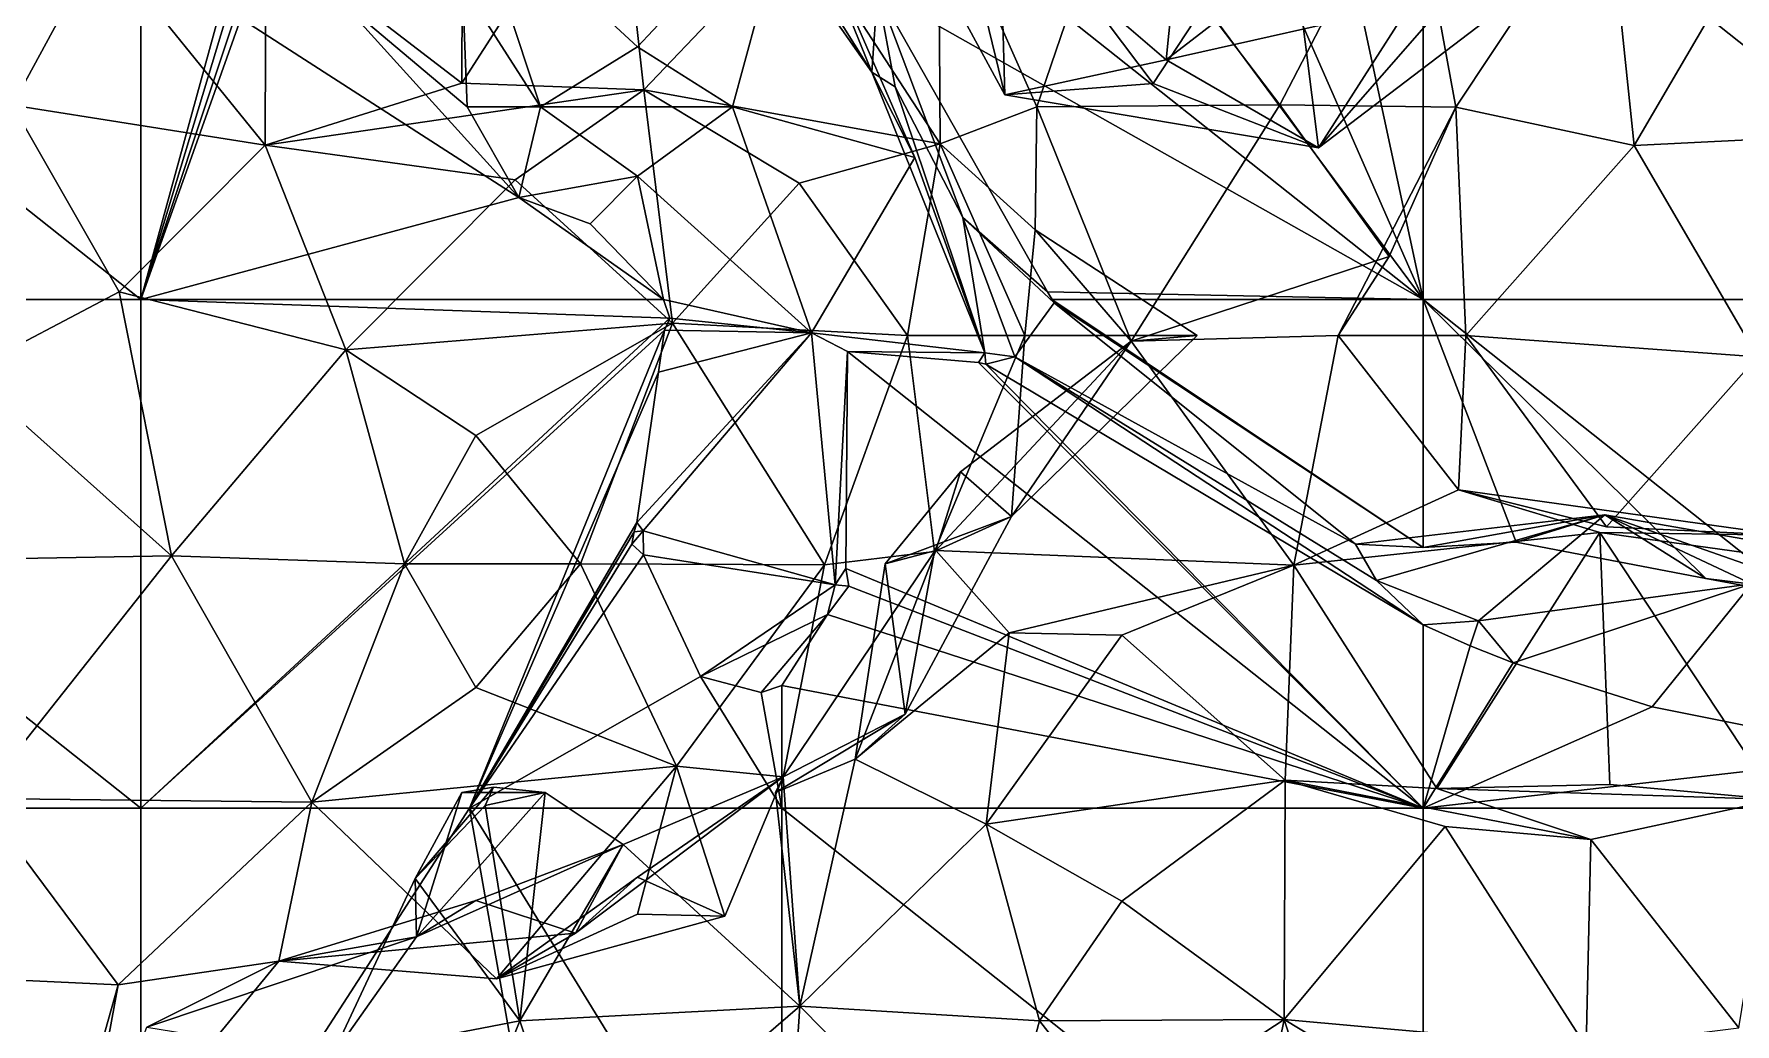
# Model space of a CAD drawing. Extents: x 290034 to 295698, y 4553723 to 4561693.
# Drawn here: x 291561.7 to 291694.3, y 4553935.5 to 4554012.7 of the extents above; entities that cross this region are included whole.
import ezdxf

# ---------------------------------------------------------------- set-up
doc = ezdxf.new("R2010")
doc.units = 0
doc.layers.add('Au_ppm_Pref_-_0_2', color=7, linetype='CONTINUOUS')

msp = doc.modelspace()

# ---------------------------------------------------------------- linework, layer by layer
at = {"layer": 'Au_ppm_Pref_-_0_2'}
for points in [[(291520, 4554031.65, 1843.11), (291570, 4554031.65, 1861.16), (291570, 4553991.97, 1852.66)], [(291570, 4553991.97, 1852.66), (291520, 4553991.97, 1836.99), (291520, 4554031.65, 1843.11)], [(291570, 4553991.97, 1852.66), (291570, 4554031.65, 1861.16), (291575.99, 4554013.82, 1858.53)], [(291670, 4553991.97, 1892.43), (291627.46, 4554016.01, 1873), (291620, 4554031.65, 1871.11)], [(291670, 4553991.97, 1892.43), (291620, 4554031.65, 1871.11), (291649.19, 4554020.07, 1882.65)], [(291670, 4553991.97, 1892.43), (291655.47, 4554025.1, 1884.55), (291661.49, 4554031.65, 1886.23)], [(291670, 4554031.65, 1889.33), (291670, 4553991.97, 1892.43), (291661.49, 4554031.65, 1886.23)], [(291670, 4554031.65, 1889.33), (291720, 4554031.65, 1890.96), (291720, 4553991.97, 1881.68)], [(291720, 4553991.97, 1881.68), (291670, 4553991.97, 1892.43), (291670, 4554031.65, 1889.33)], [(291559.97, 4554007.13, 1826.8), (291566.88, 4554019.84, 1830.98), (291551.44, 4554027.04, 1827.76)], [(291595.09, 4554023.15, 1841.76), (291595.02, 4554008.85, 1834.95), (291607.09, 4554027.62, 1834.53)], [(291607.09, 4554027.62, 1834.53), (291595.02, 4554008.85, 1834.95), (291609.23, 4554008.31, 1828.72)], [(291607.09, 4554027.62, 1834.53), (291609.23, 4554008.31, 1828.72), (291621.33, 4554021.03, 1830.57)], [(291645.77, 4554024.31, 1841.78), (291658.82, 4554007.16, 1842.35), (291668.95, 4554026.64, 1840.43)], [(291668.95, 4554026.64, 1840.43), (291658.82, 4554007.16, 1842.35), (291672.57, 4554006.97, 1836.16)], [(291668.95, 4554026.64, 1840.43), (291672.57, 4554006.97, 1836.16), (291684.31, 4554024.66, 1835.14)], [(291637.37, 4554007.92, 1793.68), (291628.24, 4554024.8, 1793.68), (291633.22, 4554025.03, 1799.48)], [(291651.39, 4554024.8, 1803.26), (291649.97, 4554010.66, 1798.13), (291633.22, 4554025.03, 1799.48)], [(291649.97, 4554010.66, 1798.13), (291637.37, 4554007.92, 1793.68), (291633.22, 4554025.03, 1799.48)], [(291670, 4553991.97, 1892.43), (291649.19, 4554020.07, 1882.65), (291655.47, 4554025.1, 1884.55)], [(291601.16, 4554006.98, 1861.38), (291595.09, 4554016.5, 1863.97), (291595.57, 4554023.85, 1865.19)], [(291620.96, 4554024.71, 1864.93), (291608.73, 4554011.67, 1863.38), (291595.57, 4554023.85, 1865.19)], [(291601.16, 4554006.98, 1861.38), (291595.57, 4554023.85, 1865.19), (291608.73, 4554011.67, 1863.38)], [(291620.96, 4554024.71, 1864.93), (291616.14, 4554006.98, 1861.45), (291608.73, 4554011.67, 1863.38)], [(291620.96, 4554024.71, 1864.93), (291630.37, 4554003.04, 1865.91), (291616.14, 4554006.98, 1861.45)], [(291627, 4554009.69, 1870.89), (291620.96, 4554024.71, 1864.93), (291620, 4554020.93, 1869.69)], [(291620.96, 4554024.71, 1864.93), (291627, 4554009.69, 1870.89), (291630.37, 4554003.04, 1865.91)], [(291632.35, 4554004.11, 1830.09), (291632.21, 4554024.29, 1835.41), (291621.33, 4554021.03, 1830.57)], [(291628.24, 4554024.8, 1793.68), (291637.37, 4554007.92, 1793.68), (291636.91, 4554024.8, 1789.14)], [(291645.77, 4554024.31, 1841.78), (291632.21, 4554024.29, 1835.41), (291639.87, 4554006.98, 1836.22)], [(291632.35, 4554004.11, 1830.09), (291639.87, 4554006.98, 1836.22), (291632.21, 4554024.29, 1835.41)], [(291659.26, 4554024.5, 1788.73), (291636.91, 4554024.8, 1789.14), (291648.94, 4554008.81, 1789.49)], [(291637.37, 4554007.92, 1793.68), (291648.94, 4554008.81, 1789.49), (291636.91, 4554024.8, 1789.14)], [(291645.77, 4554024.31, 1841.78), (291639.87, 4554006.98, 1836.22), (291658.82, 4554007.16, 1842.35)], [(291659.26, 4554024.5, 1788.73), (291648.94, 4554008.81, 1789.49), (291661.86, 4554003.8, 1793.6)], [(291651.39, 4554024.8, 1803.26), (291659.12, 4554017.72, 1801.97), (291649.97, 4554010.66, 1798.13)], [(291659.26, 4554024.5, 1788.73), (291661.86, 4554003.8, 1793.6), (291671.72, 4554015.07, 1790.43)], [(291672.57, 4554006.97, 1836.16), (291686.46, 4554003.97, 1829.68), (291684.31, 4554024.66, 1835.14)], [(291696.92, 4554021.86, 1830.29), (291684.31, 4554024.66, 1835.14), (291686.46, 4554003.97, 1829.68)], [(291595.09, 4554023.15, 1841.76), (291579.74, 4554020.58, 1836.69), (291595.02, 4554008.85, 1834.95)], [(291632.35, 4554004.11, 1830.09), (291621.33, 4554021.03, 1830.57), (291609.23, 4554008.31, 1828.72)], [(291686.46, 4554003.97, 1829.68), (291707.91, 4554005.04, 1829.43), (291696.92, 4554021.86, 1830.29)], [(291559.97, 4554007.13, 1826.8), (291579.69, 4554004, 1829.88), (291566.88, 4554019.84, 1830.98)], [(291579.74, 4554020.58, 1836.69), (291566.88, 4554019.84, 1830.98), (291579.69, 4554004, 1829.88)], [(291579.74, 4554020.58, 1836.69), (291579.69, 4554004, 1829.88), (291595.02, 4554008.85, 1834.95)], [(291627, 4554009.69, 1870.89), (291620, 4554020.93, 1869.69), (291623.98, 4554013.98, 1870.89)], [(291668.96, 4554014.93, 1798.27), (291649.97, 4554010.66, 1798.13), (291659.12, 4554017.72, 1801.97)], [(291585.46, 4554015.42, 1861.22), (291595.09, 4554016.5, 1863.97), (291595.44, 4554006.98, 1862.25)], [(291595.44, 4554006.98, 1862.25), (291595.09, 4554016.5, 1863.97), (291601.16, 4554006.98, 1861.38)], [(291627.46, 4554016.01, 1873), (291627, 4554009.69, 1870.89), (291623.98, 4554013.98, 1870.89)], [(291628.82, 4554008.55, 1872.74), (291627, 4554009.69, 1870.89), (291627.46, 4554016.01, 1873)], [(291670, 4553991.97, 1892.43), (291640.72, 4553992.56, 1876.95), (291627.46, 4554016.01, 1873)], [(291627.46, 4554016.01, 1873), (291634.11, 4553998.36, 1874.21), (291628.82, 4554008.55, 1872.74)], [(291627.46, 4554016.01, 1873), (291640.72, 4553992.56, 1876.95), (291634.11, 4553998.36, 1874.21)], [(291677.91, 4554016.05, 1793.68), (291661.86, 4554003.8, 1793.6), (291668.96, 4554014.93, 1798.27)], [(291671.72, 4554015.07, 1790.43), (291661.86, 4554003.8, 1793.6), (291677.91, 4554016.05, 1793.68)], [(291585.46, 4554015.42, 1861.22), (291599.47, 4553999.91, 1861.96), (291577.8, 4554013.87, 1858.9)], [(291585.46, 4554015.42, 1861.22), (291595.44, 4554006.98, 1862.25), (291599.47, 4553999.91, 1861.96)], [(291668.96, 4554014.93, 1798.27), (291661.86, 4554003.8, 1793.6), (291649.97, 4554010.66, 1798.13)], [(291577.8, 4554013.87, 1858.9), (291570, 4553991.97, 1852.66), (291577.23, 4554013.67, 1858.75)], [(291570, 4553991.97, 1852.66), (291577.8, 4554013.87, 1858.9), (291599.47, 4553999.91, 1861.96)], [(291576.58, 4554013.73, 1858.63), (291570, 4553991.97, 1852.66), (291575.99, 4554013.82, 1858.53)], [(291577.23, 4554013.67, 1858.75), (291570, 4553991.97, 1852.66), (291576.58, 4554013.73, 1858.63)], [(291601.16, 4554006.98, 1861.38), (291608.73, 4554011.67, 1863.38), (291616.14, 4554006.98, 1861.45)], [(291661.86, 4554003.8, 1793.6), (291637.37, 4554007.92, 1793.68), (291649.97, 4554010.66, 1798.13)], [(291635.83, 4553987.81, 1870.54), (291627, 4554009.69, 1870.89), (291628.82, 4554008.55, 1872.74)], [(291635.83, 4553987.81, 1870.54), (291630.37, 4554003.04, 1865.91), (291627, 4554009.69, 1870.89)], [(291579.69, 4554004, 1829.88), (291609.23, 4554008.31, 1828.72), (291595.02, 4554008.85, 1834.95)], [(291579.69, 4554004, 1829.88), (291599.2, 4554001.31, 1823.82), (291609.23, 4554008.31, 1828.72)], [(291599.2, 4554001.31, 1823.82), (291611.45, 4553990.13, 1821.93), (291609.23, 4554008.31, 1828.72)], [(291632.35, 4554004.11, 1830.09), (291609.23, 4554008.31, 1828.72), (291621.33, 4554001.05, 1825.35)], [(291611.45, 4553990.13, 1821.93), (291621.33, 4554001.05, 1825.35), (291609.23, 4554008.31, 1828.72)], [(291635.83, 4553987.81, 1870.54), (291628.82, 4554008.55, 1872.74), (291634.11, 4553998.36, 1874.21)], [(291637.37, 4554007.92, 1793.68), (291661.86, 4554003.8, 1793.6), (291648.94, 4554008.81, 1789.49)], [(291568.29, 4553992.57, 1826.93), (291559.97, 4554007.13, 1826.8), (291556.35, 4553986.28, 1825.27)], [(291559.97, 4554007.13, 1826.8), (291568.29, 4553992.57, 1826.93), (291579.69, 4554004, 1829.88)], [(291599.47, 4553999.91, 1861.96), (291595.44, 4554006.98, 1862.25), (291601.16, 4554006.98, 1861.38)], [(291601.16, 4554006.98, 1861.38), (291608.73, 4554001.59, 1863.15), (291599.47, 4553999.91, 1861.96)], [(291601.16, 4554006.98, 1861.38), (291616.14, 4554006.98, 1861.45), (291608.73, 4554001.59, 1863.15)], [(291608.73, 4554001.59, 1863.15), (291616.14, 4554006.98, 1861.45), (291622.29, 4553989.36, 1864.05)], [(291616.14, 4554006.98, 1861.45), (291630.37, 4554003.04, 1865.91), (291622.29, 4553989.36, 1864.05)], [(291632.35, 4554004.11, 1830.09), (291639.75, 4553997.4, 1835.25), (291639.87, 4554006.98, 1836.22)], [(291639.87, 4554006.98, 1836.22), (291639.75, 4553997.4, 1835.25), (291647.23, 4553988.71, 1840.39)], [(291658.82, 4554007.16, 1842.35), (291639.87, 4554006.98, 1836.22), (291647.23, 4553988.71, 1840.39)], [(291667.37, 4553995.31, 1841.19), (291658.82, 4554007.16, 1842.35), (291647.23, 4553988.71, 1840.39)], [(291658.82, 4554007.16, 1842.35), (291667.37, 4553995.31, 1841.19), (291672.57, 4554006.97, 1836.16)], [(291667.37, 4553995.31, 1841.19), (291663.37, 4553989.16, 1836.48), (291672.57, 4554006.97, 1836.16)], [(291663.37, 4553989.16, 1836.48), (291673.33, 4553989.16, 1830.07), (291672.57, 4554006.97, 1836.16)], [(291672.57, 4554006.97, 1836.16), (291673.33, 4553989.16, 1830.07), (291686.46, 4554003.97, 1829.68)], [(291585.97, 4553988.04, 1823.98), (291579.69, 4554004, 1829.88), (291568.29, 4553992.57, 1826.93)], [(291585.97, 4553988.04, 1823.98), (291599.2, 4554001.31, 1823.82), (291579.69, 4554004, 1829.88)], [(291632.35, 4554004.11, 1830.09), (291621.33, 4554001.05, 1825.35), (291629.8, 4553989.16, 1825.32)], [(291632.35, 4554004.11, 1830.09), (291629.8, 4553989.16, 1825.32), (291638.93, 4553989.16, 1830.55)], [(291632.35, 4554004.11, 1830.09), (291638.93, 4553989.16, 1830.55), (291639.75, 4553997.4, 1835.25)], [(291686.46, 4554003.97, 1829.68), (291673.33, 4553989.16, 1830.07), (291696.08, 4553987.49, 1828.26)], [(291686.46, 4554003.97, 1829.68), (291696.08, 4553987.49, 1828.26), (291707.91, 4554005.04, 1829.43)], [(291622.29, 4553989.36, 1864.05), (291630.37, 4554003.04, 1865.91), (291635.83, 4553987.81, 1870.54)], [(291585.97, 4553988.04, 1823.98), (291611.45, 4553990.13, 1821.93), (291599.2, 4554001.31, 1823.82)], [(291605.03, 4553997.86, 1863.04), (291599.47, 4553999.91, 1861.96), (291608.73, 4554001.59, 1863.15)], [(291608.73, 4554001.59, 1863.15), (291610.77, 4553991.97, 1863.43), (291605.03, 4553997.86, 1863.04)], [(291610.77, 4553991.97, 1863.43), (291608.73, 4554001.59, 1863.15), (291622.29, 4553989.36, 1864.05)], [(291599.47, 4553999.91, 1861.96), (291610.77, 4553991.97, 1863.43), (291570, 4553991.97, 1852.66)], [(291599.47, 4553999.91, 1861.96), (291605.03, 4553997.86, 1863.04), (291610.77, 4553991.97, 1863.43)], [(291621.33, 4554001.05, 1825.35), (291611.45, 4553990.13, 1821.93), (291629.8, 4553989.16, 1825.32)], [(291640.72, 4553992.56, 1876.95), (291641.22, 4553991.71, 1876.96), (291634.11, 4553998.36, 1874.21)], [(291641.22, 4553991.71, 1876.96), (291638.16, 4553987.49, 1872.35), (291634.11, 4553998.36, 1874.21)], [(291638.16, 4553987.49, 1872.35), (291635.83, 4553987.81, 1870.54), (291634.11, 4553998.36, 1874.21)], [(291639.75, 4553997.4, 1835.25), (291638.93, 4553989.16, 1830.55), (291652.38, 4553989.16, 1835.25)], [(291639.75, 4553997.4, 1835.25), (291652.38, 4553989.16, 1835.25), (291647.23, 4553988.71, 1840.39)], [(291667.37, 4553995.31, 1841.19), (291647.23, 4553988.71, 1840.39), (291663.37, 4553989.16, 1836.48)], [(291520, 4553991.97, 1836.99), (291570, 4553991.97, 1852.66), (291570, 4553952.28, 1850.53)], [(291570, 4553952.28, 1850.53), (291520, 4553952.28, 1834.84), (291520, 4553991.97, 1836.99)], [(291572.37, 4553971.98, 1824.48), (291568.29, 4553992.57, 1826.93), (291556.35, 4553986.28, 1825.27)], [(291572.37, 4553971.98, 1824.48), (291585.97, 4553988.04, 1823.98), (291568.29, 4553992.57, 1826.93)], [(291611.26, 4553990.51, 1863.48), (291570, 4553991.97, 1852.66), (291610.77, 4553991.97, 1863.43)], [(291611.26, 4553990.51, 1863.48), (291570, 4553952.28, 1850.53), (291570, 4553991.97, 1852.66)], [(291611.26, 4553990.51, 1863.48), (291610.77, 4553991.97, 1863.43), (291622.29, 4553989.36, 1864.05)], [(291670, 4553991.97, 1892.43), (291641.04, 4553991.97, 1877.04), (291640.72, 4553992.56, 1876.95)], [(291641.22, 4553991.71, 1876.96), (291640.72, 4553992.56, 1876.95), (291641.04, 4553991.97, 1877.04)], [(291641.04, 4553991.97, 1877.04), (291670, 4553972.61, 1878.73), (291641.22, 4553991.71, 1876.96)], [(291641.04, 4553991.97, 1877.04), (291670, 4553991.97, 1892.43), (291670, 4553972.61, 1878.73)], [(291677.26, 4553973.04, 1880.05), (291670, 4553972.61, 1878.73), (291670, 4553991.97, 1892.43)], [(291692.05, 4553970.21, 1880.11), (291677.26, 4553973.04, 1880.05), (291670, 4553991.97, 1892.43)], [(291699.05, 4553968.91, 1880.17), (291692.05, 4553970.21, 1880.11), (291670, 4553991.97, 1892.43)], [(291720, 4553991.97, 1881.68), (291699.05, 4553968.91, 1880.17), (291670, 4553991.97, 1892.43)], [(291610.84, 4553989.56, 1863.48), (291570, 4553952.28, 1850.53), (291611.26, 4553990.51, 1863.48)], [(291610.84, 4553989.56, 1863.48), (291611.26, 4553990.51, 1863.48), (291622.29, 4553989.36, 1864.05)], [(291641.22, 4553991.71, 1876.96), (291664.73, 4553972.89, 1876.13), (291638.16, 4553987.49, 1872.35)], [(291664.73, 4553972.89, 1876.13), (291641.22, 4553991.71, 1876.96), (291670, 4553972.61, 1878.73)], [(291595.63, 4553952.28, 1863.97), (291570, 4553952.28, 1850.53), (291610.84, 4553989.56, 1863.48)], [(291585.97, 4553988.04, 1823.98), (291596.13, 4553981.36, 1820.03), (291611.45, 4553990.13, 1821.93)], [(291610.37, 4553986.29, 1863.97), (291595.63, 4553952.28, 1863.97), (291610.84, 4553989.56, 1863.48)], [(291596.13, 4553981.36, 1820.03), (291604.28, 4553971.34, 1819.53), (291611.45, 4553990.13, 1821.93)], [(291604.28, 4553971.34, 1819.53), (291623.32, 4553971.27, 1822.35), (291611.45, 4553990.13, 1821.93)], [(291622.29, 4553989.36, 1864.05), (291608.68, 4553974.57, 1865.75), (291610.37, 4553986.29, 1863.97)], [(291609.18, 4553973.92, 1865.88), (291608.68, 4553974.57, 1865.75), (291622.29, 4553989.36, 1864.05)], [(291622.29, 4553989.36, 1864.05), (291624.15, 4553969.71, 1870.37), (291609.18, 4553973.92, 1865.88)], [(291622.29, 4553989.36, 1864.05), (291610.37, 4553986.29, 1863.97), (291610.84, 4553989.56, 1863.48)], [(291623.32, 4553971.27, 1822.35), (291629.8, 4553989.16, 1825.32), (291611.45, 4553990.13, 1821.93)], [(291622.29, 4553989.36, 1864.05), (291635.83, 4553987.81, 1870.54), (291625.1, 4553987.92, 1865.71)], [(291622.29, 4553989.36, 1864.05), (291625.1, 4553987.92, 1865.71), (291624.15, 4553969.71, 1870.37)], [(291572.37, 4553971.98, 1824.48), (291590.55, 4553971.34, 1820.74), (291585.97, 4553988.04, 1823.98)], [(291585.97, 4553988.04, 1823.98), (291590.55, 4553971.34, 1820.74), (291596.13, 4553981.36, 1820.03)], [(291631.89, 4553972.31, 1829.23), (291629.8, 4553989.16, 1825.32), (291623.32, 4553971.27, 1822.35)], [(291625.1, 4553987.92, 1865.71), (291624.98, 4553970.99, 1870.39), (291624.15, 4553969.71, 1870.37)], [(291625.1, 4553987.92, 1865.71), (291670, 4553952.28, 1864.34), (291624.98, 4553970.99, 1870.39)], [(291635.34, 4553987.05, 1870.54), (291670, 4553952.28, 1864.34), (291625.1, 4553987.92, 1865.71)], [(291625.1, 4553987.92, 1865.71), (291635.83, 4553987.81, 1870.54), (291635.34, 4553987.05, 1870.54)], [(291638.93, 4553989.16, 1830.55), (291629.8, 4553989.16, 1825.32), (291631.89, 4553972.31, 1829.23)], [(291637.89, 4553975.03, 1835.25), (291638.93, 4553989.16, 1830.55), (291631.89, 4553972.31, 1829.23)], [(291659.92, 4553971.23, 1840.88), (291647.23, 4553988.71, 1840.39), (291631.99, 4553972.38, 1842.16)], [(291633.93, 4553978.51, 1838.8), (291631.99, 4553972.38, 1842.16), (291647.23, 4553988.71, 1840.39)], [(291637.89, 4553975.03, 1835.25), (291633.93, 4553978.51, 1838.8), (291647.23, 4553988.71, 1840.39)], [(291652.38, 4553989.16, 1835.25), (291637.89, 4553975.03, 1835.25), (291647.23, 4553988.71, 1840.39)], [(291637.89, 4553975.03, 1835.25), (291652.38, 4553989.16, 1835.25), (291638.93, 4553989.16, 1830.55)], [(291659.92, 4553971.23, 1840.88), (291663.37, 4553989.16, 1836.48), (291647.23, 4553988.71, 1840.39)], [(291663.37, 4553989.16, 1836.48), (291659.92, 4553971.23, 1840.88), (291672.76, 4553977.11, 1836.69)], [(291663.37, 4553989.16, 1836.48), (291672.76, 4553977.11, 1836.69), (291673.33, 4553989.16, 1830.07)], [(291672.76, 4553977.11, 1836.69), (291684.32, 4553974.24, 1830.28), (291673.33, 4553989.16, 1830.07)], [(291673.33, 4553989.16, 1830.07), (291684.32, 4553974.24, 1830.28), (291696.08, 4553987.49, 1828.26)], [(291635.34, 4553987.05, 1870.54), (291635.83, 4553987.81, 1870.54), (291635.89, 4553986.91, 1870.72)], [(291635.89, 4553986.91, 1870.72), (291670, 4553952.28, 1864.34), (291635.34, 4553987.05, 1870.54)], [(291638.16, 4553987.49, 1872.35), (291635.89, 4553986.91, 1870.72), (291635.83, 4553987.81, 1870.54)], [(291638.16, 4553987.49, 1872.35), (291670, 4553966.58, 1874.45), (291635.89, 4553986.91, 1870.72)], [(291670, 4553952.28, 1864.34), (291635.89, 4553986.91, 1870.72), (291670, 4553966.58, 1874.45)], [(291638.16, 4553987.49, 1872.35), (291666.37, 4553970.05, 1874.99), (291670, 4553966.58, 1874.45)], [(291638.16, 4553987.49, 1872.35), (291664.73, 4553972.89, 1876.13), (291666.37, 4553970.05, 1874.99)], [(291698.11, 4553973.58, 1835.64), (291696.08, 4553987.49, 1828.26), (291684.32, 4553974.24, 1830.28)], [(291572.37, 4553971.98, 1824.48), (291556.35, 4553986.28, 1825.27), (291545.56, 4553971.49, 1823.38)], [(291608.68, 4553974.57, 1865.75), (291595.63, 4553952.28, 1863.97), (291610.37, 4553986.29, 1863.97)], [(291596.13, 4553981.36, 1820.03), (291590.55, 4553971.34, 1820.74), (291604.28, 4553971.34, 1819.53)], [(291633.93, 4553978.51, 1838.8), (291628.05, 4553971.34, 1838.42), (291631.99, 4553972.38, 1842.16)], [(291628.05, 4553971.34, 1838.42), (291633.93, 4553978.51, 1838.8), (291637.89, 4553975.03, 1835.25)], [(291672.76, 4553977.11, 1836.69), (291659.92, 4553971.23, 1840.88), (291683.78, 4553973.8, 1841.72)], [(291698.11, 4553973.58, 1835.64), (291672.76, 4553977.11, 1836.69), (291683.78, 4553973.8, 1841.72)], [(291698.11, 4553973.58, 1835.64), (291684.32, 4553974.24, 1830.28), (291672.76, 4553977.11, 1836.69)], [(291629.62, 4553959.61, 1835.25), (291628.05, 4553971.34, 1838.42), (291637.89, 4553975.03, 1835.25)], [(291629.62, 4553959.61, 1835.25), (291637.89, 4553975.03, 1835.25), (291631.89, 4553972.31, 1829.23)], [(291684.19, 4553975.16, 1876.61), (291664.73, 4553972.89, 1876.13), (291670, 4553972.61, 1878.73)], [(291684.19, 4553975.16, 1876.61), (291666.37, 4553970.05, 1874.99), (291664.73, 4553972.89, 1876.13)], [(291666.37, 4553970.05, 1874.99), (291684.19, 4553975.16, 1876.61), (291674.34, 4553966.9, 1873.6)], [(291684.19, 4553975.16, 1876.61), (291670, 4553972.61, 1878.73), (291677.26, 4553973.04, 1880.05)], [(291684.19, 4553975.16, 1876.61), (291695.63, 4553969.78, 1872.02), (291674.34, 4553966.9, 1873.6)], [(291692.05, 4553970.21, 1880.11), (291684.19, 4553975.16, 1876.61), (291677.26, 4553973.04, 1880.05)], [(291701.77, 4553969.01, 1879.61), (291684.19, 4553975.16, 1876.61), (291692.05, 4553970.21, 1880.11)], [(291709.01, 4553970.84, 1876.56), (291684.19, 4553975.16, 1876.61), (291701.77, 4553969.01, 1879.61)], [(291709.01, 4553970.84, 1876.56), (291695.63, 4553969.78, 1872.02), (291684.19, 4553975.16, 1876.61)], [(291595.63, 4553952.28, 1863.97), (291608.68, 4553974.57, 1865.75), (291608.48, 4553973.83, 1865.81)], [(291608.48, 4553973.83, 1865.81), (291608.3, 4553972.89, 1865.93), (291595.63, 4553952.28, 1863.97)], [(291608.48, 4553973.83, 1865.81), (291609.18, 4553973.92, 1865.88), (291608.3, 4553972.89, 1865.93)], [(291609.18, 4553973.92, 1865.88), (291609.2, 4553972.05, 1866.6), (291608.3, 4553972.89, 1865.93)], [(291608.48, 4553973.83, 1865.81), (291608.68, 4553974.57, 1865.75), (291609.18, 4553973.92, 1865.88)], [(291609.2, 4553972.05, 1866.6), (291609.18, 4553973.92, 1865.88), (291624.15, 4553969.71, 1870.37)], [(291683.78, 4553973.8, 1841.72), (291659.92, 4553971.23, 1840.88), (291671.09, 4553953.83, 1841.49)], [(291684.56, 4553954.14, 1847.41), (291683.78, 4553973.8, 1841.72), (291671.09, 4553953.83, 1841.49)], [(291684.56, 4553954.14, 1847.41), (291697.54, 4553952.95, 1843.13), (291683.78, 4553973.8, 1841.72)], [(291698.11, 4553973.58, 1835.64), (291683.78, 4553973.8, 1841.72), (291709.25, 4553970.26, 1840.81)], [(291697.54, 4553952.95, 1843.13), (291709.25, 4553970.26, 1840.81), (291683.78, 4553973.8, 1841.72)], [(291572.37, 4553971.98, 1824.48), (291545.56, 4553971.49, 1823.38), (291557.39, 4553953.03, 1824.43)], [(291572.37, 4553971.98, 1824.48), (291557.39, 4553953.03, 1824.43), (291583.32, 4553952.75, 1823.26)], [(291572.37, 4553971.98, 1824.48), (291583.32, 4553952.75, 1823.26), (291590.55, 4553971.34, 1820.74)], [(291609.2, 4553972.05, 1866.6), (291595.63, 4553952.28, 1863.97), (291608.3, 4553972.89, 1865.93)], [(291609.2, 4553972.05, 1866.6), (291613.65, 4553962.55, 1871.09), (291595.63, 4553952.28, 1863.97)], [(291609.2, 4553972.05, 1866.6), (291624.15, 4553969.71, 1870.37), (291613.65, 4553962.55, 1871.09)], [(291620.08, 4553954.74, 1829.23), (291629.62, 4553959.61, 1835.25), (291631.89, 4553972.31, 1829.23)], [(291620.08, 4553954.74, 1829.23), (291631.89, 4553972.31, 1829.23), (291623.32, 4553971.27, 1822.35)], [(291637.72, 4553965.97, 1841.19), (291631.99, 4553972.38, 1842.16), (291625.7, 4553956.1, 1839.99)], [(291625.7, 4553956.1, 1839.99), (291631.99, 4553972.38, 1842.16), (291628.05, 4553971.34, 1838.42)], [(291659.92, 4553971.23, 1840.88), (291631.99, 4553972.38, 1842.16), (291637.72, 4553965.97, 1841.19)], [(291590.55, 4553971.34, 1820.74), (291583.32, 4553952.75, 1823.26), (291596.13, 4553961.7, 1820.16)], [(291604.28, 4553971.34, 1819.53), (291590.55, 4553971.34, 1820.74), (291596.13, 4553961.7, 1820.16)], [(291596.13, 4553961.7, 1820.16), (291611.77, 4553955.56, 1821.49), (291604.28, 4553971.34, 1819.53)], [(291611.77, 4553955.56, 1821.49), (291623.32, 4553971.27, 1822.35), (291604.28, 4553971.34, 1819.53)], [(291623.32, 4553971.27, 1822.35), (291611.77, 4553955.56, 1821.49), (291620.08, 4553954.74, 1829.23)], [(291624.98, 4553970.99, 1870.39), (291625.21, 4553969.61, 1870.71), (291624.15, 4553969.71, 1870.37)], [(291624.98, 4553970.99, 1870.39), (291670, 4553952.28, 1864.34), (291625.21, 4553969.61, 1870.71)], [(291629.62, 4553959.61, 1835.25), (291625.7, 4553956.1, 1839.99), (291628.05, 4553971.34, 1838.42)], [(291646.52, 4553965.78, 1837.11), (291659.92, 4553971.23, 1840.88), (291637.72, 4553965.97, 1841.19)], [(291659.92, 4553971.23, 1840.88), (291646.52, 4553965.78, 1837.11), (291659.24, 4553954.48, 1835.23)], [(291659.92, 4553971.23, 1840.88), (291659.24, 4553954.48, 1835.23), (291671.09, 4553953.83, 1841.49)], [(291624.15, 4553969.71, 1870.37), (291623.54, 4553967.39, 1871.73), (291613.65, 4553962.55, 1871.09)], [(291624.15, 4553969.71, 1870.37), (291625.21, 4553969.61, 1870.71), (291623.54, 4553967.39, 1871.73)], [(291625.21, 4553969.61, 1870.71), (291670, 4553952.28, 1864.34), (291623.54, 4553967.39, 1871.73)], [(291670, 4553966.58, 1874.45), (291666.37, 4553970.05, 1874.99), (291674.34, 4553966.9, 1873.6)], [(291674.34, 4553966.9, 1873.6), (291695.63, 4553969.78, 1872.02), (291677.02, 4553963.61, 1873.33)], [(291677.02, 4553963.61, 1873.33), (291695.63, 4553969.78, 1872.02), (291687.88, 4553960.2, 1872.44)], [(291687.88, 4553960.2, 1872.44), (291695.63, 4553969.78, 1872.02), (291706.57, 4553956.45, 1872.4)], [(291701.77, 4553969.01, 1879.61), (291692.05, 4553970.21, 1880.11), (291699.05, 4553968.91, 1880.17)], [(291613.65, 4553962.55, 1871.09), (291623.54, 4553967.39, 1871.73), (291618.37, 4553961.31, 1873.85)], [(291618.37, 4553961.31, 1873.85), (291623.54, 4553967.39, 1871.73), (291620, 4553961.85, 1874.13)], [(291670, 4553952.28, 1864.34), (291620, 4553961.85, 1874.13), (291623.54, 4553967.39, 1871.73)], [(291673.68, 4553964.96, 1873.82), (291670, 4553966.58, 1874.45), (291674.34, 4553966.9, 1873.6)], [(291674.34, 4553966.9, 1873.6), (291677.02, 4553963.61, 1873.33), (291673.68, 4553964.96, 1873.82)], [(291635.93, 4553951.03, 1835.95), (291637.72, 4553965.97, 1841.19), (291625.7, 4553956.1, 1839.99)], [(291637.72, 4553965.97, 1841.19), (291635.93, 4553951.03, 1835.95), (291646.52, 4553965.78, 1837.11)], [(291646.52, 4553965.78, 1837.11), (291635.93, 4553951.03, 1835.95), (291659.24, 4553954.48, 1835.23)], [(291673.68, 4553964.96, 1873.82), (291670, 4553952.28, 1864.34), (291670, 4553966.58, 1874.45)], [(291677.02, 4553963.61, 1873.33), (291670, 4553952.28, 1864.34), (291673.68, 4553964.96, 1873.82)], [(291687.88, 4553960.2, 1872.44), (291670, 4553952.28, 1864.34), (291677.02, 4553963.61, 1873.33)], [(291611.77, 4553955.56, 1821.49), (291596.13, 4553961.7, 1820.16), (291583.32, 4553952.75, 1823.26)], [(291613.65, 4553962.55, 1871.09), (291620, 4553952.28, 1876.75), (291595.63, 4553952.28, 1863.97)], [(291618.37, 4553961.31, 1873.85), (291620, 4553952.28, 1876.75), (291613.65, 4553962.55, 1871.09)], [(291620, 4553952.28, 1876.75), (291618.37, 4553961.31, 1873.85), (291620, 4553961.85, 1874.13)], [(291670, 4553952.28, 1864.34), (291620, 4553952.28, 1876.75), (291620, 4553961.85, 1874.13)], [(291706.57, 4553956.45, 1872.4), (291670, 4553952.28, 1864.34), (291687.88, 4553960.2, 1872.44)], [(291620.08, 4553954.74, 1829.23), (291619.49, 4553953.52, 1835.25), (291629.62, 4553959.61, 1835.25)], [(291619.49, 4553953.52, 1835.25), (291625.7, 4553956.1, 1839.99), (291629.62, 4553959.61, 1835.25)], [(291621.4, 4553936.85, 1834.46), (291625.7, 4553956.1, 1839.99), (291619.49, 4553953.52, 1835.25)], [(291621.4, 4553936.85, 1834.46), (291635.93, 4553951.03, 1835.95), (291625.7, 4553956.1, 1839.99)], [(291706.57, 4553956.45, 1872.4), (291720, 4553952.28, 1871.32), (291670, 4553952.28, 1864.34)], [(291597.73, 4553938.97, 1823.7), (291611.77, 4553955.56, 1821.49), (291583.32, 4553952.75, 1823.26)], [(291597.73, 4553938.97, 1823.7), (291608.73, 4553944.01, 1820.2), (291611.77, 4553955.56, 1821.49)], [(291603.9, 4553942.54, 1829.31), (291607.6, 4553949.45, 1834.42), (291620.08, 4553954.74, 1829.23)], [(291608.73, 4553946.91, 1825.58), (291603.9, 4553942.54, 1829.31), (291620.08, 4553954.74, 1829.23)], [(291607.6, 4553949.45, 1834.42), (291621.4, 4553936.85, 1834.46), (291620.08, 4553954.74, 1829.23)], [(291615.55, 4553943.87, 1823.37), (291611.77, 4553955.56, 1821.49), (291608.73, 4553944.01, 1820.2)], [(291608.73, 4553946.91, 1825.58), (291620.08, 4553954.74, 1829.23), (291615.55, 4553943.87, 1823.37)], [(291611.77, 4553955.56, 1821.49), (291615.55, 4553943.87, 1823.37), (291620.08, 4553954.74, 1829.23)], [(291620.08, 4553954.74, 1829.23), (291621.4, 4553936.85, 1834.46), (291619.49, 4553953.52, 1835.25)], [(291596.85, 4553952.5, 1841.19), (291597.5, 4553953.92, 1841.49), (291591.38, 4553946.81, 1841.19)], [(291597.5, 4553953.92, 1841.49), (291595.04, 4553953.52, 1840.68), (291591.38, 4553946.81, 1841.19)], [(291591.38, 4553946.81, 1841.19), (291595.04, 4553953.52, 1840.68), (291591.5, 4553942.25, 1835.25)], [(291601.53, 4553953.52, 1838.64), (291607.6, 4553949.45, 1834.42), (291591.5, 4553942.25, 1835.25)], [(291601.53, 4553953.52, 1838.64), (291591.5, 4553942.25, 1835.25), (291595.04, 4553953.52, 1840.68)], [(291597.5, 4553953.92, 1841.49), (291601.53, 4553953.52, 1838.64), (291595.04, 4553953.52, 1840.68)], [(291596.85, 4553952.5, 1841.19), (291601.53, 4553953.52, 1838.64), (291597.5, 4553953.92, 1841.49)], [(291601.53, 4553953.52, 1838.64), (291596.85, 4553952.5, 1841.19), (291599.56, 4553935.71, 1836.87)], [(291601.53, 4553953.52, 1838.64), (291599.56, 4553935.71, 1836.87), (291607.6, 4553949.45, 1834.42)], [(291646.52, 4553945.04, 1832.14), (291659.24, 4553954.48, 1835.23), (291635.93, 4553951.03, 1835.95)], [(291659.24, 4553954.48, 1835.23), (291646.52, 4553945.04, 1832.14), (291659.16, 4553935.79, 1829.24)], [(291659.16, 4553935.79, 1829.24), (291671.72, 4553950.86, 1830.2), (291659.24, 4553954.48, 1835.23)], [(291671.72, 4553950.86, 1830.2), (291683.08, 4553949.85, 1835.89), (291659.24, 4553954.48, 1835.23)], [(291671.09, 4553953.83, 1841.49), (291659.24, 4553954.48, 1835.23), (291683.08, 4553949.85, 1835.89)], [(291684.56, 4553954.14, 1847.41), (291671.09, 4553953.83, 1841.49), (291697.54, 4553952.95, 1843.13)], [(291671.09, 4553953.83, 1841.49), (291683.08, 4553949.85, 1835.89), (291697.54, 4553952.95, 1843.13)], [(291520, 4553952.28, 1834.84), (291570, 4553952.28, 1850.53), (291570, 4553912.6, 1855.72)], [(291570, 4553912.6, 1855.72), (291520, 4553912.6, 1833.18), (291520, 4553952.28, 1834.84)], [(291557.39, 4553953.03, 1824.43), (291550.43, 4553939.34, 1822.55), (291568.21, 4553938.5, 1825.58)], [(291557.39, 4553953.03, 1824.43), (291568.21, 4553938.5, 1825.58), (291583.32, 4553952.75, 1823.26)], [(291580.75, 4553940.35, 1829.72), (291583.32, 4553952.75, 1823.26), (291568.21, 4553938.5, 1825.58)], [(291570, 4553912.6, 1855.72), (291570, 4553952.28, 1850.53), (291595.63, 4553952.28, 1863.97)], [(291595.63, 4553952.28, 1863.97), (291602.64, 4553912.6, 1863.97), (291570, 4553912.6, 1855.72)], [(291580.75, 4553940.35, 1829.72), (291597.73, 4553938.97, 1823.7), (291583.32, 4553952.75, 1823.26)], [(291591.38, 4553946.81, 1841.19), (291599.56, 4553935.71, 1836.87), (291596.85, 4553952.5, 1841.19)], [(291595.63, 4553952.28, 1863.97), (291620, 4553952.28, 1876.75), (291620, 4553912.6, 1868.36)], [(291620, 4553912.6, 1868.36), (291602.64, 4553912.6, 1863.97), (291595.63, 4553952.28, 1863.97)], [(291620, 4553952.28, 1876.75), (291670, 4553952.28, 1864.34), (291670, 4553912.6, 1870.48)], [(291670, 4553912.6, 1870.48), (291620, 4553912.6, 1868.36), (291620, 4553952.28, 1876.75)], [(291718.98, 4553916.29, 1864.66), (291670, 4553912.6, 1870.48), (291720, 4553952.28, 1871.32)], [(291670, 4553912.6, 1870.48), (291670, 4553952.28, 1864.34), (291720, 4553952.28, 1871.32)], [(291694.62, 4553935.14, 1835.57), (291697.54, 4553952.95, 1843.13), (291683.08, 4553949.85, 1835.89)], [(291635.93, 4553951.03, 1835.95), (291621.4, 4553936.85, 1834.46), (291640.09, 4553935.71, 1832.22)], [(291640.09, 4553935.71, 1832.22), (291646.52, 4553945.04, 1832.14), (291635.93, 4553951.03, 1835.95)], [(291671.72, 4553950.86, 1830.2), (291659.16, 4553935.79, 1829.24), (291682.73, 4553933.66, 1829.63)], [(291671.72, 4553950.86, 1830.2), (291682.73, 4553933.66, 1829.63), (291683.08, 4553949.85, 1835.89)], [(291596.13, 4553945.09, 1832.12), (291591.5, 4553942.25, 1835.25), (291607.6, 4553949.45, 1834.42)], [(291603.9, 4553942.54, 1829.31), (291596.13, 4553945.09, 1832.12), (291607.6, 4553949.45, 1834.42)], [(291621.4, 4553936.85, 1834.46), (291607.6, 4553949.45, 1834.42), (291599.56, 4553935.71, 1836.87)], [(291694.62, 4553935.14, 1835.57), (291683.08, 4553949.85, 1835.89), (291682.73, 4553933.66, 1829.63)], [(291591.38, 4553946.81, 1841.19), (291591.5, 4553942.25, 1835.25), (291584.87, 4553932.87, 1839.62)], [(291591.38, 4553946.81, 1841.19), (291584.87, 4553932.87, 1839.62), (291599.56, 4553935.71, 1836.87)], [(291603.9, 4553942.54, 1829.31), (291608.73, 4553946.91, 1825.58), (291597.73, 4553938.97, 1823.7)], [(291608.73, 4553946.91, 1825.58), (291615.55, 4553943.87, 1823.37), (291597.73, 4553938.97, 1823.7)], [(291603.9, 4553942.54, 1829.31), (291580.75, 4553940.35, 1829.72), (291596.13, 4553945.09, 1832.12)], [(291591.5, 4553942.25, 1835.25), (291596.13, 4553945.09, 1832.12), (291580.75, 4553940.35, 1829.72)], [(291640.09, 4553935.71, 1832.22), (291659.16, 4553935.79, 1829.24), (291646.52, 4553945.04, 1832.14)], [(291597.73, 4553938.97, 1823.7), (291615.55, 4553943.87, 1823.37), (291608.73, 4553944.01, 1820.2)], [(291570.47, 4553935.2, 1835.57), (291584.87, 4553932.87, 1839.62), (291591.5, 4553942.25, 1835.25)], [(291570.47, 4553935.2, 1835.57), (291591.5, 4553942.25, 1835.25), (291580.75, 4553940.35, 1829.72)], [(291603.9, 4553942.54, 1829.31), (291597.73, 4553938.97, 1823.7), (291580.75, 4553940.35, 1829.72)], [(291570.47, 4553935.2, 1835.57), (291580.75, 4553940.35, 1829.72), (291565.06, 4553921.22, 1829.31)], [(291580.75, 4553940.35, 1829.72), (291568.21, 4553938.5, 1825.58), (291565.06, 4553921.22, 1829.31)], [(291549.63, 4553919.93, 1816.7), (291562.8, 4553919.21, 1823.25), (291550.43, 4553939.34, 1822.55)], [(291550.43, 4553939.34, 1822.55), (291562.8, 4553919.21, 1823.25), (291568.21, 4553938.5, 1825.58)], [(291565.06, 4553921.22, 1829.31), (291568.21, 4553938.5, 1825.58), (291562.8, 4553919.21, 1823.25)], [(291621.4, 4553936.85, 1834.46), (291599.56, 4553935.71, 1836.87), (291604.15, 4553922, 1834.44)], [(291620.01, 4553915.89, 1829.81), (291621.4, 4553936.85, 1834.46), (291604.15, 4553922, 1834.44)], [(291620.01, 4553915.89, 1829.81), (291636.31, 4553921.7, 1832.86), (291621.4, 4553936.85, 1834.46)], [(291636.31, 4553921.7, 1832.86), (291640.09, 4553935.71, 1832.22), (291621.4, 4553936.85, 1834.46)], [(291596.13, 4553927.12, 1838.11), (291599.56, 4553935.71, 1836.87), (291584.87, 4553932.87, 1839.62)], [(291604.15, 4553922, 1834.44), (291599.56, 4553935.71, 1836.87), (291596.13, 4553927.12, 1838.11)], [(291640.09, 4553935.71, 1832.22), (291636.31, 4553921.7, 1832.86), (291646.52, 4553927.52, 1832.52)], [(291646.52, 4553927.52, 1832.52), (291659.16, 4553935.79, 1829.24), (291640.09, 4553935.71, 1832.22)], [(291659.16, 4553935.79, 1829.24), (291646.52, 4553927.52, 1832.52), (291655.53, 4553917.89, 1830.76)], [(291655.53, 4553917.89, 1830.76), (291664.9, 4553917.89, 1826.1), (291659.16, 4553935.79, 1829.24)], [(291664.9, 4553917.89, 1826.1), (291671.72, 4553928.22, 1825.87), (291659.16, 4553935.79, 1829.24)], [(291671.72, 4553928.22, 1825.87), (291682.73, 4553933.66, 1829.63), (291659.16, 4553935.79, 1829.24)]]:
    msp.add_3dface(points, dxfattribs=at)

doc.saveas('drawing.dxf')
